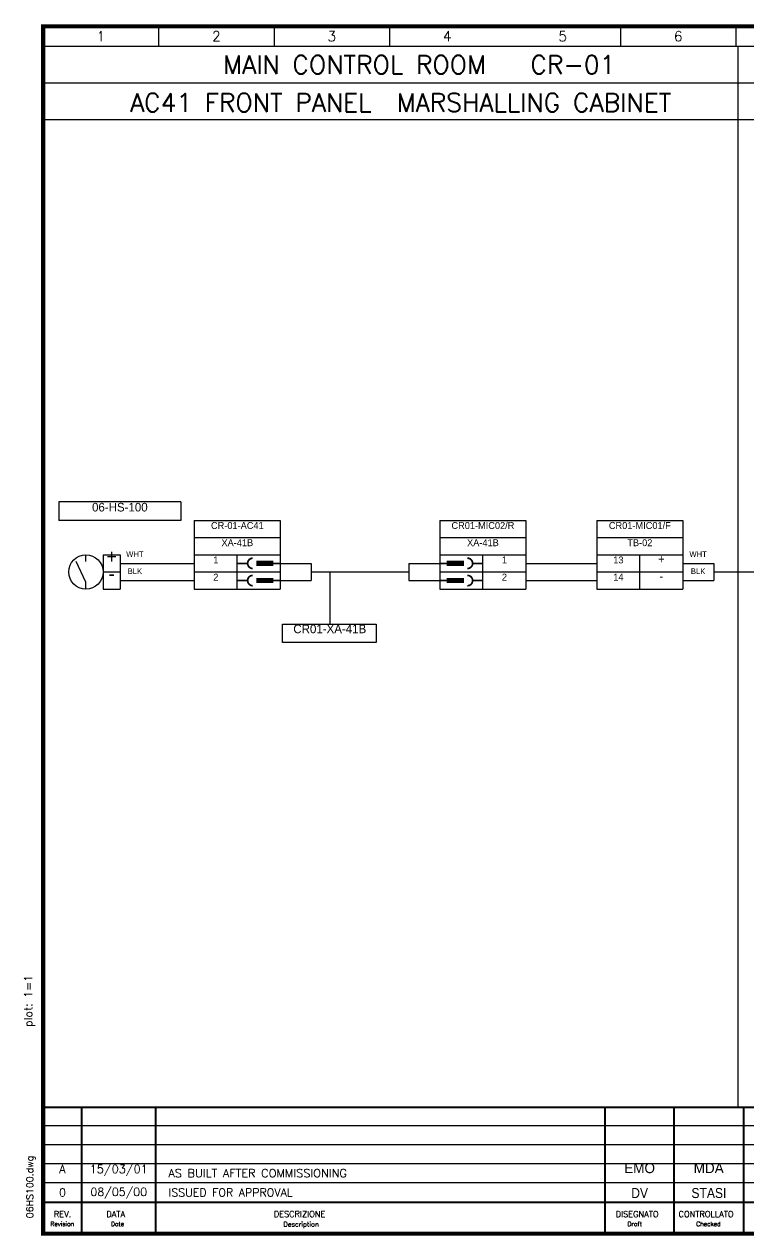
# Model space of a CAD drawing. Extents: x -4 to 378, y 0 to 264.
# Drawn here: x -4.1 to 153.8, y -0.4 to 263.6 of the extents above; entities that cross this region are included whole.
import ezdxf
from ezdxf.enums import TextEntityAlignment as Align

# ---------------------------------------------------------------- set-up
doc = ezdxf.new("R2010")
doc.units = 0
doc.header["$LTSCALE"] = 5
doc.header["$MEASUREMENT"] = 0
doc.linetypes.add('CONTINUA', pattern=[0])
doc.layers.get('0').update_dxf_attribs({"linetype": 'CONTINUA'})
doc.layers.add('02', color=7, linetype='CONTINUA')
doc.styles.add('DESCRIZ', font='SIMPLEX')
doc.styles.add('FOXS', font='FOXS')
doc.styles.add('SIMPLEX', font='simplex.shx')

# ---------------------------------------------------------------- blocks, each defined once
blk = doc.blocks.new('CART_OR')
for p, q in [((0, 23.58), (167.69, 23.58)), ((0, 19.43), (167.69, 19.43)), ((0, 15.29), (167.69, 15.29)), ((0, 11.14), (167.69, 11.14))]:
    blk.add_line(p, q)
at = {"const_width": 0.879}
blk.add_lwpolyline([(0, 263.13), (377.41, 263.13), (377.41, 0), (0, 0)], close=True, dxfattribs=at)
at = {"const_width": 0.439}
blk.add_lwpolyline([(0, 6.85), (167.69, 6.85)], dxfattribs=at)
at = {"layer": '02', "const_width": 0.439}
for points in [[(0, 27.54), (377.41, 27.54)], [(8.41, 27.54), (8.41, 0)], [(24.53, 27.54), (24.53, 0)], [(122.45, 27.54), (122.45, 0)], [(137.5, 27.54), (137.5, 0)], [(152.63, 27.54), (152.63, 0)]]:
    blk.add_lwpolyline(points, dxfattribs=at)
at = {"style": 'DESCRIZ'}
blk.add_attdef('PLOT_PAREMETERS', text='', height=1.76, rotation=90, dxfattribs=at).set_placement((-2.95, 50.73), align=Align.MIDDLE)
for tag, height, p in [('REV4', 1.76, (4.2, 25.57)), ('XX/XX/94', 1.76, (16.47, 25.57)), ('REV3', 1.76, (4.2, 21.43)), ('XX/XX/94', 1.76, (16.47, 21.43)), ('SCALE', 1.76, (339.86, 20.71)), ('FOGLIO', 1.76, (362.89, 20.76)), ('XX/XX/94', 1.76, (16.47, 17.28)), ('REV2', 1.76, (4.2, 17.28)), ('REV1', 1.76, (4.2, 13.14)), ('XX/XX/94', 1.76, (16.47, 13.14)), ('HEADER_LINE_3', 2.19, (228.5, 11.83)), ('REV0', 1.76, (4.2, 8.99)), ('XX/XX/94', 1.76, (16.47, 8.99)), ('HEADER_LINE_4', 2.19, (228.5, 7.59))]:
    blk.add_attdef(tag, text='', height=height, dxfattribs=at).set_placement(p, align=Align.MIDDLE)
for tag, p in [('DESCRIPTION', (27.33, 24.69)), ('DESCRIPTION', (27.33, 20.54)), ('DESCRIPTION', (27.33, 16.4)), ('DOCUMENT', (349.33, 15.81)), ('DESCRIPTION', (27.33, 12.25)), ('CUSTOMER_ORDER', (349.33, 11.08)), ('DESCRIPTION', (27.33, 8.11)), ('CUSTOMER_REF', (349.33, 6.34))]:
    blk.add_attdef(tag, p, '', height=1.76, dxfattribs=at)
at = {"style": 'FOXS', "width": 0.9}
for tag, p in [('DISEGNATO4', (129.98, 25.47)), ('CONTROLLATO4', (145.07, 25.47)), ('APPROVATO4', (160.16, 25.47)), ('DISEGNATO3', (129.98, 21.33)), ('CONTROLLATO3', (145.07, 21.33)), ('APPROVATO3', (160.16, 21.33)), ('DISEGNATO2', (129.98, 17.18)), ('CONTROLLATO2', (145.07, 17.18)), ('APPROVATO2', (160.16, 17.18)), ('DISEGNATO1', (129.98, 13.03)), ('CONTROLLATO1', (145.07, 13.03)), ('APPROVATO1', (160.16, 13.03)), ('DISEGNATO0', (129.98, 8.88)), ('CONTROLLATO0', (145.07, 8.88)), ('APPROVATO0', (160.16, 8.88))]:
    blk.add_attdef(tag, text='', height=2.19, dxfattribs=at).set_placement(p, align=Align.MIDDLE)
at = {"color": 1, "style": 'DESCRIZ'}
for tag, p in [('CONTRACTOR', (228.5, 24.4)), ('HEADER_LINE_1', (228.5, 20.7)), ('HEADER_LINE_2', (228.5, 17.01))]:
    blk.add_attdef(tag, text='', height=1.9, dxfattribs=at).set_placement(p, align=Align.MIDDLE)
at = {"style": 'DESCRIZ'}
blk.add_attdef('FILE_NAME', (-2.16, 3.38), '', height=1.76, rotation=90, dxfattribs=at)
at = {"layer": '02', "style": 'SIMPLEX'}
for s, height, p in [('Revision', 0.958, (1.58, 1.67)), ('REV.', 1.306, (2.33, 3.63)), ('DATA', 1.306, (13.76, 3.63)), ('DESCRIZIONE', 1.3064, (50.25, 3.65)), ('Description', 1.0451, (52.37, 1.55)), ('DISEGNATO', 1.306, (124.76, 3.63)), ('CONTROLLATO', 1.3064, (138.47, 3.63)), ('Date', 0.958, (14.77, 1.67)), ('Draft', 0.958, (127.33, 1.67)), ('Checked', 0.958, (142.31, 1.67))]:
    blk.add_text(s, height=height, dxfattribs=at).set_placement(p)
blk = doc.blocks.new('REV')
at = {"color": 7}
for s, height, style, p in [('A', 1.8, 'DESCRIZ', (4.2, 13.21)), ('15/03/01', 1.8, 'DESCRIZ', (16.47, 13.21)), ('EMO', 2.2, 'FOXS', (129.97, 13.21)), ('MDA', 2.2, 'FOXS', (145.03, 13.21)), ('STASI', 2.2, 'FOXS', (160.16, 13.21))]:
    blk.add_text(s, height=height, dxfattribs=dict(at, style=style)).set_placement(p, align=Align.CENTER)
at = {"color": 7, "style": 'SIMPLEX'}
blk.add_text('AS BUILT AFTER COMMISSIONING', height=1.8, dxfattribs=at).set_placement((27.3, 12.3))

msp = doc.modelspace()

# ---------------------------------------------------------------- linework, layer by layer
at = {"color": 7}
for p, q in [((25.16, 263.13), (25.16, 258.75)), ((50.32, 263.13), (50.32, 258.75)), ((75.48, 263.13), (75.48, 258.75)), ((125.8, 263.13), (125.8, 258.75)), ((150.96, 263.13), (150.96, 258.75)), ((0, 258.75), (377.41, 258.75)), ((151.37, 258.75), (151.37, 27.54)), ((373.03, 250.75), (0, 250.75)), ((373.03, 250.75), (0, 250.75)), ((373.03, 250.75), (0, 250.75)), ((373.03, 250.75), (0, 250.75)), ((373.03, 242.75), (0, 242.75)), ((30.01, 159.46), (3.44, 159.46)), ((3.44, 159.46), (3.44, 155.46)), ((30.01, 159.46), (30.01, 155.46)), ((30.01, 155.46), (3.44, 155.46)), ((105.21, 147.96), (105.21, 144.21)), ((139.4, 147.96), (139.4, 144.21)), ((146.15, 144.21), (167.53, 144.21))]:
    msp.add_line(p, q, dxfattribs=at)
for p, q in [((32.93, 155.46), (32.93, 140.46)), ((32.93, 155.46), (51.68, 155.46)), ((51.68, 155.46), (51.68, 140.46)), ((86.46, 155.46), (86.46, 140.46)), ((86.46, 155.46), (105.21, 155.46)), ((105.21, 155.46), (105.21, 147.96)), ((120.65, 155.46), (120.65, 140.46)), ((120.65, 155.46), (139.4, 155.46)), ((139.4, 155.46), (139.4, 147.96)), ((32.93, 151.71), (51.68, 151.71)), ((86.46, 151.71), (105.21, 151.71)), ((120.65, 151.71), (139.4, 151.71)), ((9.31, 146.46), (9.31, 147.96)), ((13.06, 147.96), (13.06, 140.46)), ((13.06, 147.96), (16.81, 147.96)), ((16.81, 147.96), (16.81, 140.46)), ((32.93, 147.96), (51.68, 147.96)), ((42.31, 140.46), (42.31, 147.96)), ((86.46, 147.96), (105.21, 147.96)), ((95.83, 140.46), (95.83, 147.96)), ((120.65, 147.96), (139.4, 147.96)), ((130.02, 140.46), (130.02, 147.96)), ((9.31, 141.96), (7.2, 146.46)), ((16.81, 146.08), (32.93, 146.08)), ((51.68, 146.08), (58.43, 146.08)), ((58.43, 146.08), (58.43, 142.33)), ((79.71, 146.08), (86.46, 146.08)), ((79.71, 146.08), (79.71, 142.33)), ((105.21, 146.08), (120.65, 146.08)), ((139.4, 146.08), (146.15, 146.08)), ((146.15, 146.08), (146.15, 142.33)), ((13.06, 144.21), (16.81, 144.21)), ((32.93, 144.21), (51.68, 144.21)), ((58.43, 144.21), (79.71, 144.21)), ((62.46, 144.21), (62.46, 132.87)), ((86.46, 144.21), (105.21, 144.21)), ((105.21, 144.21), (105.21, 140.46)), ((120.65, 144.21), (139.4, 144.21)), ((139.4, 144.21), (139.4, 140.46)), ((9.31, 140.46), (9.31, 141.96)), ((13.06, 140.46), (16.81, 140.46)), ((16.81, 142.33), (32.93, 142.33)), ((32.93, 140.46), (51.68, 140.46)), ((51.68, 142.33), (58.43, 142.33)), ((79.71, 142.33), (86.46, 142.33)), ((86.46, 140.46), (105.21, 140.46)), ((105.21, 142.33), (120.65, 142.33)), ((120.65, 140.46), (139.4, 140.46)), ((139.4, 142.33), (146.15, 142.33))]:
    msp.add_line(p, q)
for points, const_width in [([(42.31, 146.08), (44.56, 146.08)], 0.375), ([(46.43, 146.08), (50.18, 146.08)], 1.12), ([(50.18, 146.08), (51.68, 146.08)], 0.375), ([(87.96, 146.08), (86.46, 146.08)], 0.375), ([(91.71, 146.08), (87.96, 146.08)], 1.12), ([(95.83, 146.08), (93.58, 146.08)], 0.375), ([(46.43, 142.33), (50.18, 142.33)], 1.12), ([(91.71, 142.33), (87.96, 142.33)], 1.12), ([(42.31, 142.33), (44.56, 142.33)], 0.375), ([(50.18, 142.33), (51.68, 142.33)], 0.375), ([(87.96, 142.33), (86.46, 142.33)], 0.375), ([(95.83, 142.33), (93.58, 142.33)], 0.375)]:
    msp.add_lwpolyline(points, dxfattribs=dict(const_width=const_width))
at = {"const_width": 0.375}
for points in [[(45.68, 147.21, 1), (45.68, 144.96)], [(92.46, 147.21, -1), (92.46, 144.96)], [(45.68, 143.46, 1), (45.68, 141.21)], [(92.46, 143.46, -1), (92.46, 141.21)]]:
    msp.add_lwpolyline(points, format="xyb", dxfattribs=at)
msp.add_lwpolyline([(52.18, 132.87), (72.57, 132.87), (72.57, 128.87), (52.18, 128.87)], close=True)
msp.add_circle((9.31, 144.21), 3.75)

# ---------------------------------------------------------------- block references
at = {"color": 7}
ref = msp.add_blockref('CART_OR', (0, 0), dxfattribs=at)
ref.add_attrib('PLOT_PAREMETERS', 'plot: 1=1', dxfattribs={"height": 1.757, "rotation": 90, "style": 'DESCRIZ'}).set_placement((-2.95, 50.73), align=Align.MIDDLE)
ref.add_attrib('REV0', '0', dxfattribs={"height": 1.76, "style": 'DESCRIZ'}).set_placement((4.2, 8.99), align=Align.MIDDLE)
ref.add_attrib('XX/XX/94', '08/05/00', dxfattribs={"height": 1.757, "style": 'DESCRIZ'}).set_placement((16.47, 8.99), align=Align.MIDDLE)
ref.add_attrib('DESCRIPTION', 'ISSUED FOR APPROVAL', (27.33, 8.11), dxfattribs={"height": 1.7573, "style": 'DESCRIZ'})
ref.add_attrib('DISEGNATO0', 'DV', dxfattribs={"height": 2.189, "style": 'FOXS', "width": 0.9}).set_placement((129.98, 8.88), align=Align.MIDDLE)
ref.add_attrib('CONTROLLATO0', 'STASI', dxfattribs={"height": 2.189, "style": 'FOXS', "width": 0.9}).set_placement((145.07, 8.88), align=Align.MIDDLE)
msp.add_blockref('REV', (0, 0), dxfattribs=at)

# ---------------------------------------------------------------- texts
at = {"color": 7, "style": 'SIMPLEX'}
for s, height, p in [('1', 2.19, (12.58, 260.94)), ('2', 2.19, (37.74, 260.94)), ('3', 2.19, (62.9, 260.94)), ('4', 2.19, (88.06, 260.94)), ('5', 2.19, (113.22, 260.94)), ('6', 2.19, (138.38, 260.94)), ('MAIN CONTROL ROOM ', 4, (69.22, 254.75)), ('AC41 FRONT PANEL  MARSHALLING CABINET', 4, (77.89, 246.5))]:
    msp.add_text(s, height=height, dxfattribs=at).set_placement(p, align=Align.MIDDLE)
at = {"color": 1, "style": 'SIMPLEX'}
msp.add_text('CR-01', height=4, dxfattribs=at).set_placement((106.18, 252.75))
at = {"color": 1}
for s, height, p in [('06-HS-100', 1.875, (16.71, 157.39)), ('CR-01-AC41', 1.5, (42.31, 153.58)), ('CR01-MIC02/R', 1.5, (95.83, 153.58)), ('CR01-MIC01/F', 1.5, (130.02, 153.58)), ('1', 1.5, (37.62, 146.08)), ('1', 1.5, (100.52, 146.08)), ('13', 1.5, (125.34, 146.08)), ('2', 1.5, (37.62, 142.33)), ('2', 1.5, (100.52, 142.33)), ('14', 1.5, (125.34, 142.33)), ('CR01-XA-41B', 1.875, (62.46, 130.86))]:
    msp.add_text(s, height=height, dxfattribs=at).set_placement(p, align=Align.CENTER)
at = {"color": 7}
for s, height, p in [('XA-41B', 1.5, (42.31, 149.83)), ('XA-41B', 1.5, (95.83, 149.83)), ('TB-02', 1.5, (130.02, 149.83)), ('WHT', 1.25, (19.99, 147.48)), ('WHT', 1.25, (142.72, 147.48)), ('BLK', 1.25, (19.99, 143.74)), ('BLK', 1.25, (142.72, 143.74))]:
    msp.add_text(s, height=height, dxfattribs=at).set_placement(p, align=Align.CENTER)
for s, height, p in [('+', 3, (14.93, 146.08)), ('+', 1.88, (134.71, 146.08)), ('-', 3, (14.93, 142.33)), ('-', 1.88, (134.71, 142.33))]:
    msp.add_text(s, height=height).set_placement(p, align=Align.CENTER)
at = {"color": 7, "style": 'SIMPLEX'}
msp.add_text('06HS100.dwg', height=1.5, rotation=90, dxfattribs=at).set_placement((-2.16, 3.38))

doc.saveas('drawing.dxf')
